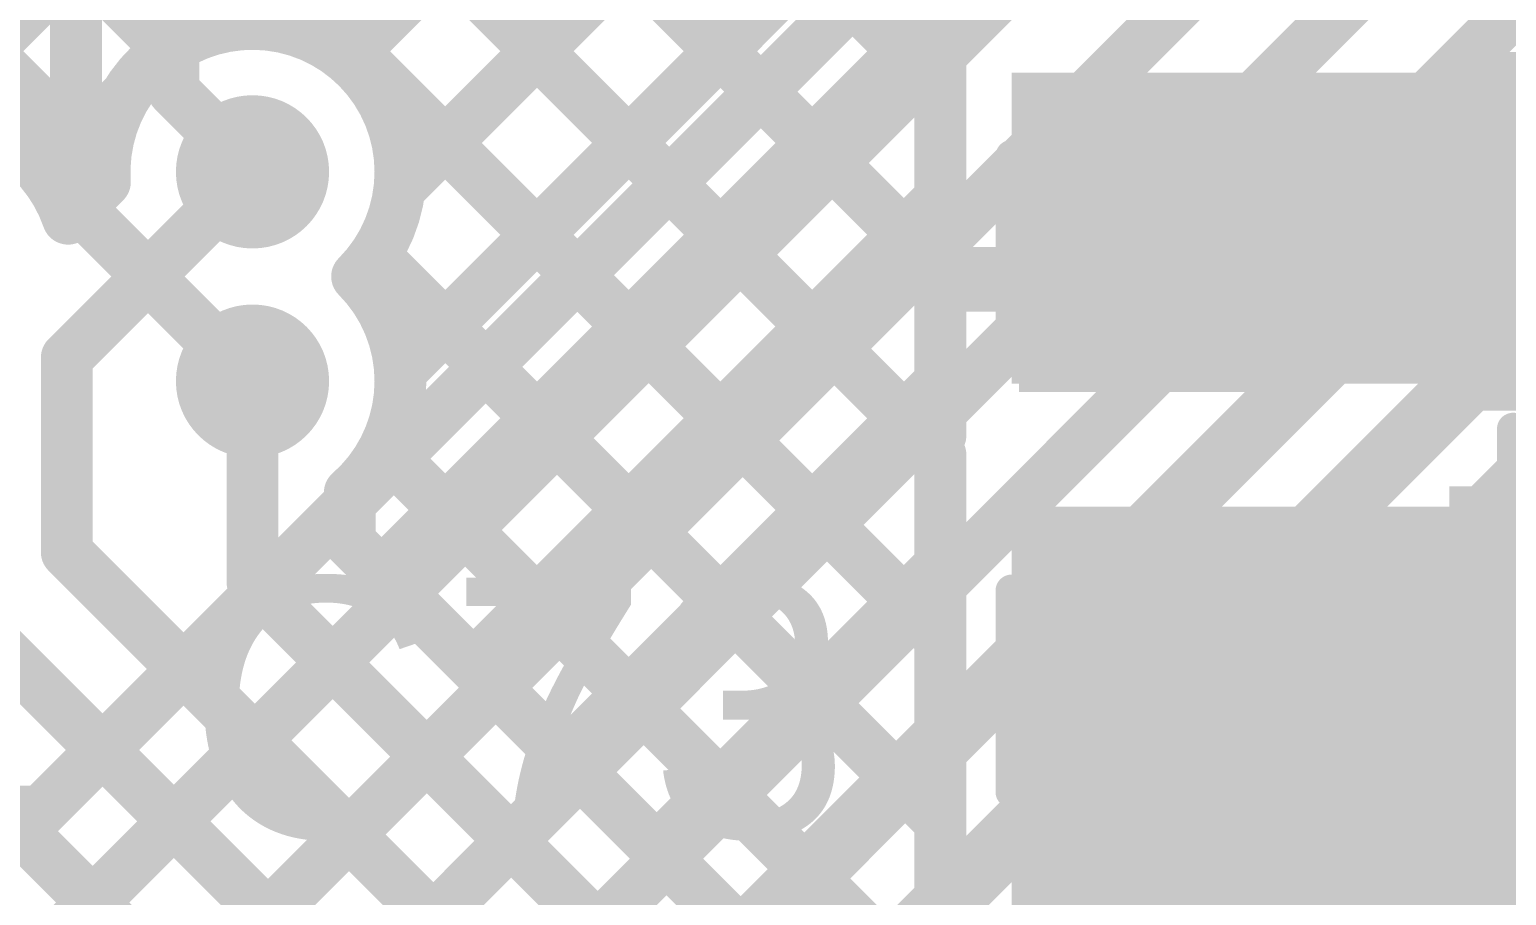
# Model space of a CAD drawing. Header units: millimetres. Extents: x -0.64 to 2.98, y -0.65 to 2.86.
# Drawn here: x 1.3423 to 1.57, y 0.0951 to 0.2286 of the extents above; entities that cross this region are included whole.
import ezdxf

# ---------------------------------------------------------------- set-up
doc = ezdxf.new("R2010")
doc.units = ezdxf.units.MM
doc.header["$MEASUREMENT"] = 0
for name, color, linetype in [('BottomLayer', 5, 'Continuous'), ('BottomSolder', 6, 'Continuous'), ('Mechanical2', 216, 'Continuous'), ('TopLayer', 1, 'Continuous'), ('TopOverlay', 2, 'Continuous'), ('TopPaste', 8, 'Continuous'), ('TopSolder', 216, 'Continuous'), ('ViaHoleLayer', 16, 'Continuous')]:
    doc.layers.add(name, color=color, linetype=linetype)
doc.styles.add('Arial', font='', dxfattribs={"height": 0.2})
doc.styles.get('Arial').set_extended_font_data('Arial')

# ---------------------------------------------------------------- blocks, each defined once
blk = doc.blocks.new('S3224576121060_255')
at = {"layer": 'TopLayer'}
for points in [[(-0.07087, 0.05709), (-0.01575, 0.05709), (-0.01575, 0.00984), (-0.07087, 0.00984)], [(0.01575, 0.05709), (0.07087, 0.05709), (0.07087, 0.00984), (0.01575, 0.00984)], [(-0.07087, -0.00984), (-0.01575, -0.00984), (-0.01575, -0.05709), (-0.07087, -0.05709)], [(0.01575, -0.00984), (0.07087, -0.00984), (0.07087, -0.05709), (0.01575, -0.05709)]]:
    blk.add_hatch(color=1, dxfattribs=at).paths.add_polyline_path(points)
at = {"layer": 'TopPaste'}
for points in [[(-0.07087, 0.05709), (-0.01575, 0.05709), (-0.01575, 0.00984), (-0.07087, 0.00984)], [(0.01575, 0.05709), (0.07087, 0.05709), (0.07087, 0.00984), (0.01575, 0.00984)], [(-0.07087, -0.00984), (-0.01575, -0.00984), (-0.01575, -0.05709), (-0.07087, -0.05709)], [(0.01575, -0.00984), (0.07087, -0.00984), (0.07087, -0.05709), (0.01575, -0.05709)]]:
    blk.add_hatch(color=8, dxfattribs=at).paths.add_polyline_path(points)
at = {"layer": 'TopSolder'}
for points in [[(-0.07487, 0.06109), (-0.01175, 0.06109), (-0.01175, 0.00584), (-0.07487, 0.00584)], [(0.01175, 0.06109), (0.07487, 0.06109), (0.07487, 0.00584), (0.01175, 0.00584)], [(-0.07487, -0.00584), (-0.01175, -0.00584), (-0.01175, -0.06109), (-0.07487, -0.06109)], [(0.01175, -0.00584), (0.07487, -0.00584), (0.07487, -0.06109), (0.01175, -0.06109)]]:
    blk.add_hatch(color=216, dxfattribs=at).paths.add_polyline_path(points)
at = {"layer": 'TopOverlay', "const_width": 0.005}
for points in [[(-0.008, 0.051), (0.008, 0.051)], [(-0.065, -0.002), (-0.065, 0.003)], [(0.065, -0.002), (0.065, 0.003)], [(-0.008, -0.051), (0.008, -0.051)]]:
    blk.add_lwpolyline(points, dxfattribs=at)
at = {"layer": 'TopOverlay'}
for points, const_width in [([(-0.00925, 0.051, 1), (-0.00675, 0.051, 1)], 0.0025), ([(0.00675, 0.051, 1), (0.00925, 0.051, 1)], 0.0025), ([(-0.06625, 0.003, 1), (-0.06375, 0.003, 1)], 0.0025), ([(0.06375, 0.003, 1), (0.06625, 0.003, 1)], 0.0025), ([(-0.06625, -0.002, 1), (-0.06375, -0.002, 1)], 0.0025), ([(0.06375, -0.002, 1), (0.06625, -0.002, 1)], 0.0025), ([(-0.078, -0.042, 1), (-0.086, -0.042, 1)], 0.005), ([(-0.08725, -0.042, 1), (-0.08475, -0.042, 1)], 0.0025), ([(-0.07925, -0.042, 1), (-0.07675, -0.042, 1)], 0.0025), ([(-0.00925, -0.051, 1), (-0.00675, -0.051, 1)], 0.0025), ([(0.00675, -0.051, 1), (0.00925, -0.051, 1)], 0.0025)]:
    blk.add_lwpolyline(points, format="xyb", close=True, dxfattribs=dict(at, const_width=const_width))
blk = doc.blocks.new('C___0603_332')
at = {"layer": 'TopLayer'}
for points in [[(-0.015, 0.0175), (-0.015, -0.0175), (-0.045, -0.0175), (-0.045, 0.0175)], [(0.045, 0.0175), (0.045, -0.0175), (0.015, -0.0175), (0.015, 0.0175)]]:
    blk.add_hatch(color=1, dxfattribs=at).paths.add_polyline_path(points)
at = {"layer": 'TopPaste'}
for points in [[(-0.015, 0.0175), (-0.015, -0.0175), (-0.045, -0.0175), (-0.045, 0.0175)], [(0.045, 0.0175), (0.045, -0.0175), (0.015, -0.0175), (0.015, 0.0175)]]:
    blk.add_hatch(color=8, dxfattribs=at).paths.add_polyline_path(points)
at = {"layer": 'TopSolder'}
for points in [[(-0.01264, 0.01986), (-0.01264, -0.01986), (-0.04736, -0.01986), (-0.04736, 0.01986)], [(0.04736, 0.01986), (0.04736, -0.01986), (0.01264, -0.01986), (0.01264, 0.01986)]]:
    blk.add_hatch(color=216, dxfattribs=at).paths.add_polyline_path(points)
at = {"layer": 'TopOverlay', "const_width": 0.005}
for points in [[(-0.018, 0.021), (-0.049, 0.021)], [(-0.049, -0.021), (-0.049, 0.021)], [(0.049, 0.021), (0.018, 0.021)], [(0.049, -0.021), (0.049, 0.021)], [(-0.018, -0.021), (-0.049, -0.021)], [(0.049, -0.021), (0.018, -0.021)]]:
    blk.add_lwpolyline(points, dxfattribs=at)
at = {"layer": 'TopOverlay', "const_width": 0.0025}
for points in [[(-0.05025, 0.021, 1), (-0.04775, 0.021, 1)], [(-0.05025, 0.021, 1), (-0.04775, 0.021, 1)], [(-0.01925, 0.021, 1), (-0.01675, 0.021, 1)], [(0.01675, 0.021, 1), (0.01925, 0.021, 1)], [(0.04775, 0.021, 1), (0.05025, 0.021, 1)], [(0.04775, 0.021, 1), (0.05025, 0.021, 1)], [(-0.05025, -0.021, 1), (-0.04775, -0.021, 1)], [(-0.05025, -0.021, 1), (-0.04775, -0.021, 1)], [(-0.01925, -0.021, 1), (-0.01675, -0.021, 1)], [(0.01675, -0.021, 1), (0.01925, -0.021, 1)], [(0.04775, -0.021, 1), (0.05025, -0.021, 1)], [(0.04775, -0.021, 1), (0.05025, -0.021, 1)]]:
    blk.add_lwpolyline(points, format="xyb", close=True, dxfattribs=at)

msp = doc.modelspace()

# ---------------------------------------------------------------- hatches: boundary and pattern name
at = {"layer": 'BottomLayer'}
h = msp.add_hatch(color=5, dxfattribs=at)
edge = h.paths.add_edge_path()
edge.add_arc((1.37663, 0.20663), 0.01181, 0, 360)
h = msp.add_hatch(color=5, dxfattribs=at)
edge = h.paths.add_edge_path()
edge.add_arc((1.37663, 0.17437), 0.01181, 0, 360)
at = {"layer": 'BottomSolder'}
h = msp.add_hatch(color=6, dxfattribs=at)
edge = h.paths.add_edge_path()
edge.add_arc((1.37663, 0.20663), 0.00791, 0, 360)
h = msp.add_hatch(color=6, dxfattribs=at)
edge = h.paths.add_edge_path()
edge.add_arc((1.37663, 0.17437), 0.00791, 0, 360)
at = {"layer": 'TopLayer'}
for points in [[(1.623, 0.22193), (1.49369, 0.22193), (1.49369, 0.174), (1.623, 0.174)], [(1.623, 0.155), (1.49369, 0.155), (1.49369, 0.072), (1.623, 0.072)]]:
    msp.add_hatch(color=1, dxfattribs=at).paths.add_polyline_path(points)
h = msp.add_hatch(color=1, dxfattribs=at)
edge = h.paths.add_edge_path()
edge.add_arc((1.37663, 0.20663), 0.01181, 0, 360)
h = msp.add_hatch(color=1, dxfattribs=at)
edge = h.paths.add_edge_path()
edge.add_arc((1.37663, 0.17437), 0.01181, 0, 360)
at = {"layer": 'TopSolder'}
h = msp.add_hatch(color=216, dxfattribs=at)
edge = h.paths.add_edge_path()
edge.add_arc((1.37663, 0.20663), 0.00791, 0, 360)
h = msp.add_hatch(color=216, dxfattribs=at)
edge = h.paths.add_edge_path()
edge.add_arc((1.37663, 0.17437), 0.00791, 0, 360)
at = {"layer": 'ViaHoleLayer'}
h = msp.add_hatch(color=16, dxfattribs=at)
edge = h.paths.add_edge_path()
edge.add_arc((1.37663, 0.20663), 0.00591, 0, 360)
h = msp.add_hatch(color=16, dxfattribs=at)
edge = h.paths.add_edge_path()
edge.add_arc((1.37663, 0.17437), 0.00591, 0, 360)

# ---------------------------------------------------------------- linework, layer by layer
at = {"layer": 'BottomLayer'}
for points, const_width in [([(1.291, -0.073), (1.93869, 0.57469)], 0.01), ([(1.31682, 0.00382), (1.88962, 0.57662)], 0.008), ([(1.30001, -0.03968), (1.908, 0.56831)], 0.008), ([(1.45073, 0.06127), (1.95669, 0.56723)], 0.01), ([(1.343, 0.085), (1.81636, 0.55836)], 0.008), ([(1.34432, 0.05732), (1.832, 0.545)], 0.008), ([(1.344, 0.108), (1.738, 0.502)], 0.008), ([(1.34943, 0.20157), (1.34943, 0.30943)], 0.008), ([(1.36443, 0.21913), (1.36443, 0.30243)], 0.008), ([(1.36443, 0.21913), (1.37663, 0.20693)], 0.008), ([(1.46206, 0.04997), (1.624, 0.21192)], 0.008), ([(1.37663, 0.20663), (1.37663, 0.20693)], 0.008), ([(1.34943, 0.20157), (1.37663, 0.17437)], 0.008), ([(1.45226, 0.03072), (1.624, 0.20246)], 0.008), ([(1.46381, 0.01398), (1.624, 0.17418)], 0.008), ([(1.57132, 0.15924), (1.624, 0.10656)], 0.008), ([(1.38821, -0.0899), (1.624, 0.14589)], 0.008), ([(1.55718, 0.1451), (1.624, 0.07828)], 0.008), ([(1.54304, 0.13095), (1.624, 0.04999)], 0.008), ([(1.5289, 0.11681), (1.79024, -0.14453)], 0.008), ([(1.296, 0.108), (1.344, 0.108)], 0.008), ([(1.51475, 0.10267), (1.71007, -0.09265)], 0.008)]:
    msp.add_lwpolyline(points, dxfattribs=dict(at, const_width=const_width))
at = {"layer": 'BottomLayer', "const_width": 0.004}
for points in [[(1.36243, 0.21913, 1), (1.36643, 0.21913, 1)], [(1.36243, 0.21913, 1), (1.36643, 0.21913, 1)], [(1.37463, 0.20693, 1), (1.37863, 0.20693, 1)], [(1.37463, 0.20693, 1), (1.37863, 0.20693, 1)], [(1.37463, 0.20663, 1), (1.37863, 0.20663, 1)], [(1.34743, 0.20157, 1), (1.35143, 0.20157, 1)], [(1.34743, 0.20157, 1), (1.35143, 0.20157, 1)], [(1.37463, 0.17437, 1), (1.37863, 0.17437, 1)], [(1.56932, 0.15924, 1), (1.57332, 0.15924, 1)], [(1.55518, 0.1451, 1), (1.55918, 0.1451, 1)], [(1.54104, 0.13095, 1), (1.54504, 0.13095, 1)], [(1.5269, 0.11681, 1), (1.5309, 0.11681, 1)], [(1.342, 0.108, 1), (1.346, 0.108, 1)], [(1.342, 0.108, 1), (1.346, 0.108, 1)], [(1.51275, 0.10267, 1), (1.51675, 0.10267, 1)]]:
    msp.add_lwpolyline(points, format="xyb", close=True, dxfattribs=at)
at = {"layer": 'Mechanical2', "const_width": 0.01}
msp.add_lwpolyline([(1.75783, 2.80917, -6.230382), (0.64896, 2.81029)], format="xyb", dxfattribs=at)
at = {"layer": 'TopLayer'}
for points, const_width in [([(1.29783, 0.3196), (1.48269, 0.13473)], 0.008), ([(1.39118, 0.2242), (1.46398, 0.297)], 0.008), ([(1.39929, 0.20403), (1.49227, 0.297)], 0.008), ([(1.39939, 0.17584), (1.52055, 0.297)], 0.008), ([(1.29558, 0.29356), (1.36371, 0.22543)], 0.008), ([(1.43318, 0.2691), (1.48269, 0.21958)], 0.008), ([(1.33654, 0.22613), (1.37636, 0.26595)], 0.008), ([(1.36488, 0.22618), (1.40552, 0.26682)], 0.008), ([(1.40902, 0.26498), (1.48269, 0.1913)], 0.008), ([(1.38188, 0.26383), (1.48269, 0.16302)], 0.008), ([(1.48269, 0.166), (1.48269, 0.23293)], 0.008), ([(1.39652, 0.14469), (1.48269, 0.23086)], 0.008), ([(1.33711, 0.22374), (1.35382, 0.20703)], 0.008), ([(1.34466, 0.20596), (1.35708, 0.21838)], 0.008), ([(1.348, 0.178), (1.37663, 0.20663)], 0.008), ([(1.3482, 0.19941), (1.35387, 0.20508)], 0.008), ([(1.41067, 0.13055), (1.48269, 0.20257)], 0.008), ([(1.39543, 0.19371), (1.48269, 0.10645)], 0.008), ([(1.48719, 0.19006), (1.51469, 0.19006)], 0.01), ([(1.348, 0.148), (1.348, 0.178)], 0.008), ([(1.37663, 0.14337), (1.37663, 0.17437)], 0.008), ([(1.42481, 0.11641), (1.48269, 0.17429)], 0.008), ([(1.39692, 0.16394), (1.48269, 0.07816)], 0.008), ([(1.48269, 0.061), (1.48269, 0.163)], 0.008), ([(1.39163, 0.14958), (1.39163, 0.15718)], 0.008), ([(1.322, 0.149), (1.527, -0.056)], 0.008), ([(1.39163, 0.14958), (1.54721, -0.006)], 0.008), ([(1.348, 0.148), (1.532, -0.036)], 0.008), ([(1.43895, 0.10226), (1.48269, 0.146)], 0.008), ([(1.37663, 0.14337), (1.541, -0.021)], 0.008), ([(1.314, 0.132), (1.52168, -0.07569)], 0.008), ([(1.45309, 0.08812), (1.48269, 0.11772)], 0.008)]:
    msp.add_lwpolyline(points, dxfattribs=dict(at, const_width=const_width))
for points, const_width in [([(1.48069, 0.23086, 1), (1.48469, 0.23086, 1)], 0.004), ([(1.36288, 0.22618, 1), (1.36688, 0.22618, 1)], 0.004), ([(1.36171, 0.22543, 1), (1.36571, 0.22543, 1)], 0.004), ([(1.38918, 0.2242, 1), (1.39318, 0.2242, 1)], 0.004), ([(1.48069, 0.21958, 1), (1.48469, 0.21958, 1)], 0.004), ([(1.35508, 0.21838, 1), (1.35908, 0.21838, 1)], 0.004), ([(1.34266, 0.20596, 1), (1.34666, 0.20596, 1)], 0.004), ([(1.35182, 0.20703, 1), (1.35582, 0.20703, 1)], 0.004), ([(1.37463, 0.20663, 1), (1.37863, 0.20663, 1)], 0.004), ([(1.39744, 0.20663, 1), (1.40144, 0.20663, 1)], 0.004), ([(1.39744, 0.20663, 1), (1.40144, 0.20663, 1)], 0.004), ([(1.35187, 0.20508, 1), (1.35587, 0.20508, 1)], 0.004), ([(1.35187, 0.20508, 1), (1.35587, 0.20508, 1)], 0.004), ([(1.39729, 0.20403, 1), (1.40129, 0.20403, 1)], 0.004), ([(1.48069, 0.20257, 1), (1.48469, 0.20257, 1)], 0.004), ([(1.3462, 0.19941, 1), (1.3502, 0.19941, 1)], 0.004), ([(1.3462, 0.19941, 1), (1.3502, 0.19941, 1)], 0.004), ([(1.39343, 0.19371, 1), (1.39743, 0.19371, 1)], 0.004), ([(1.39076, 0.1905, 1), (1.39476, 0.1905, 1)], 0.004), ([(1.39076, 0.1905, 1), (1.39476, 0.1905, 1)], 0.004), ([(1.48069, 0.1913, 1), (1.48469, 0.1913, 1)], 0.004), ([(1.48469, 0.19006, 1), (1.48969, 0.19006, 1)], 0.005), ([(1.51219, 0.19006, 1), (1.51719, 0.19006, 1)], 0.005), ([(1.346, 0.178, 1), (1.35, 0.178, 1)], 0.004), ([(1.346, 0.178, 1), (1.35, 0.178, 1)], 0.004), ([(1.37463, 0.17437, 1), (1.37863, 0.17437, 1)], 0.004), ([(1.39739, 0.17584, 1), (1.40139, 0.17584, 1)], 0.004), ([(1.39744, 0.17437, 1), (1.40144, 0.17437, 1)], 0.004), ([(1.39744, 0.17437, 1), (1.40144, 0.17437, 1)], 0.004), ([(1.48069, 0.17429, 1), (1.48469, 0.17429, 1)], 0.004), ([(1.48069, 0.166, 1), (1.48469, 0.166, 1)], 0.004), ([(1.39492, 0.16394, 1), (1.39892, 0.16394, 1)], 0.004), ([(1.48069, 0.16302, 1), (1.48469, 0.16302, 1)], 0.004), ([(1.48069, 0.163, 1), (1.48469, 0.163, 1)], 0.004), ([(1.38963, 0.15718, 1), (1.39363, 0.15718, 1)], 0.004), ([(1.38963, 0.15718, 1), (1.39363, 0.15718, 1)], 0.004), ([(1.38963, 0.14958, 1), (1.39363, 0.14958, 1)], 0.004), ([(1.38963, 0.14958, 1), (1.39363, 0.14958, 1)], 0.004), ([(1.346, 0.148, 1), (1.35, 0.148, 1)], 0.004), ([(1.346, 0.148, 1), (1.35, 0.148, 1)], 0.004), ([(1.39452, 0.14469, 1), (1.39852, 0.14469, 1)], 0.004), ([(1.48069, 0.146, 1), (1.48469, 0.146, 1)], 0.004), ([(1.37463, 0.14337, 1), (1.37863, 0.14337, 1)], 0.004), ([(1.37463, 0.14337, 1), (1.37863, 0.14337, 1)], 0.004), ([(1.48069, 0.13473, 1), (1.48469, 0.13473, 1)], 0.004), ([(1.40867, 0.13055, 1), (1.41267, 0.13055, 1)], 0.004), ([(1.48069, 0.11772, 1), (1.48469, 0.11772, 1)], 0.004), ([(1.42281, 0.11641, 1), (1.42681, 0.11641, 1)], 0.004), ([(1.48069, 0.10645, 1), (1.48469, 0.10645, 1)], 0.004), ([(1.43695, 0.10226, 1), (1.44095, 0.10226, 1)], 0.004)]:
    msp.add_lwpolyline(points, format="xyb", close=True, dxfattribs=dict(at, const_width=const_width))
at = {"layer": 'TopLayer', "const_width": 0.008}
for points in [[(1.35387, 0.20508, -1.034488), (1.39944, 0.20663)], [(1.33731, 0.21215, -0.190321), (1.3482, 0.19941)], [(1.39944, 0.20663, -0.198912), (1.39276, 0.1905)], [(1.39276, 0.1905, -0.198912), (1.39944, 0.17437)], [(1.39944, 0.17437, -0.216594), (1.39163, 0.15718)]]:
    msp.add_lwpolyline(points, format="xyb", dxfattribs=at)

# ---------------------------------------------------------------- block references
msp.add_blockref('S3224576121060_255', (1.636, 0.164))
at = {"rotation": 270}
msp.add_blockref('C___0603_332', (1.51469, 0.16006), dxfattribs=at)

# ---------------------------------------------------------------- texts
at = {"layer": 'TopOverlay', "style": 'Arial'}
msp.add_text('C73', height=0.04, dxfattribs=at).set_placement((1.36638, 0.10407))

doc.saveas('drawing.dxf')
